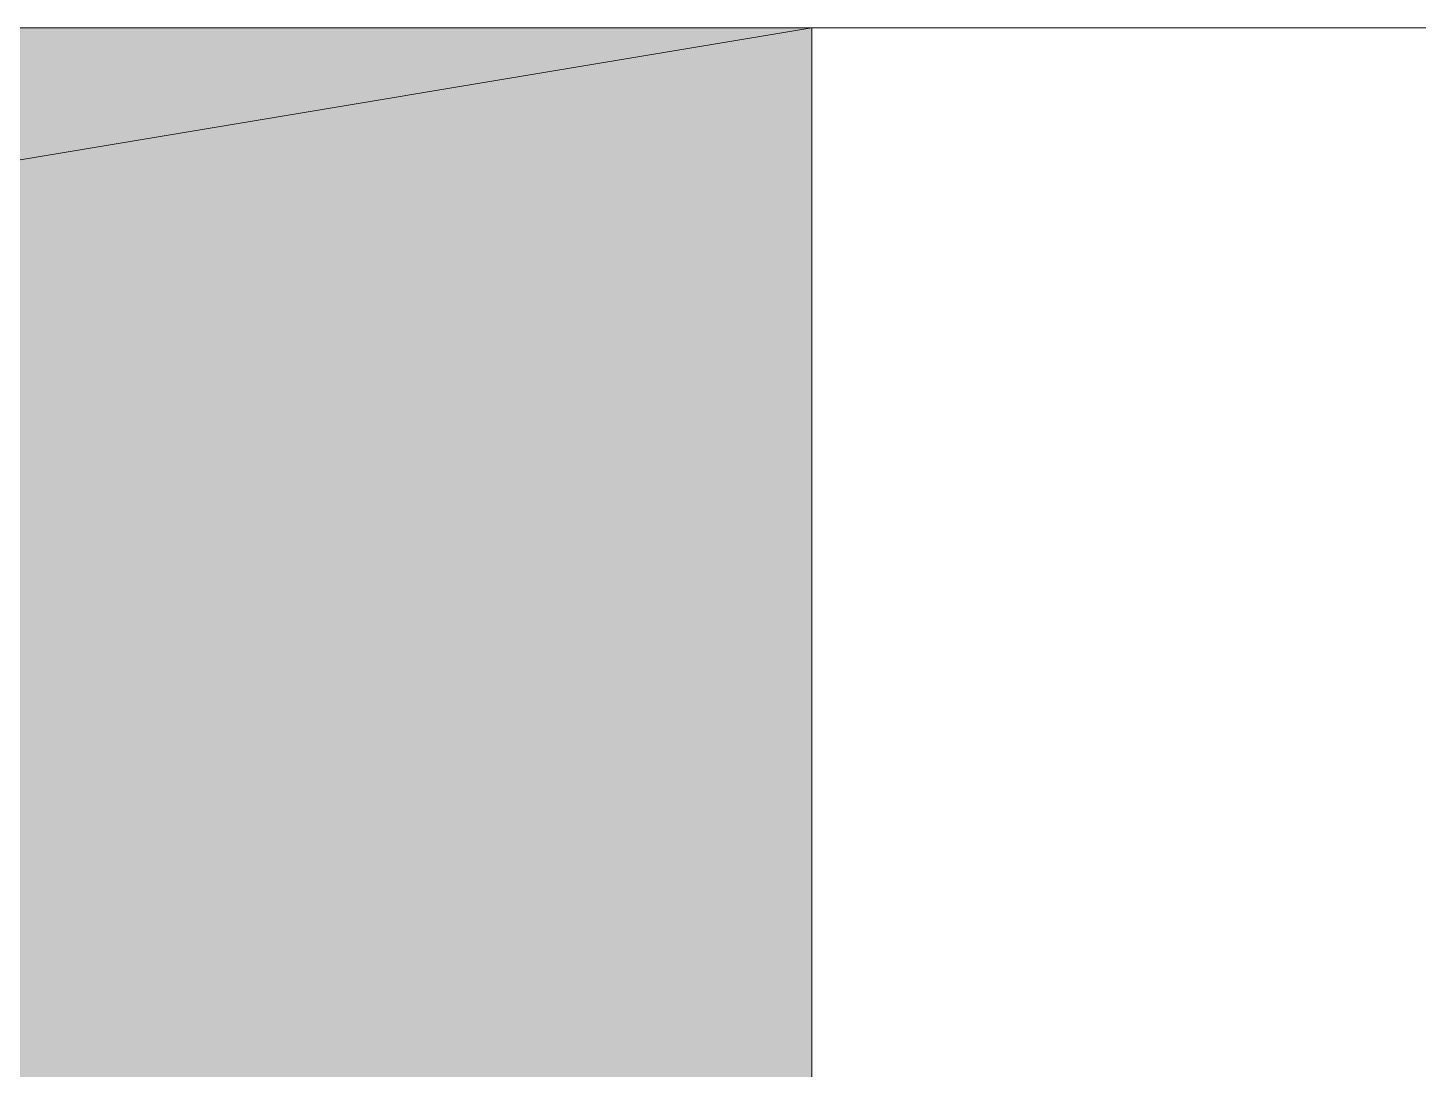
# Model space of a CAD drawing. Header units: millimetres. Extents: x -17017 to 628417, y -109036 to 199237.
# Drawn here: x 563719 to 563791.7, y -85139 to -85084.6 of the extents above; entities that cross this region are included whole.
import ezdxf

# ---------------------------------------------------------------- set-up
doc = ezdxf.new("R2010")
doc.units = ezdxf.units.MM
for name, color, linetype, lineweight in [('A-DETL-GENF-OTLN', 7, 'Continuous', 9), ('A-GLAZ-____-OTLN', 7, 'Continuous', 9), ('A-WALL-____-PATT-1', 7, 'Continuous', 9), ('A-WALL-FNSH-MCUT-1', 7, 'Continuous', 9)]:
    doc.layers.add(name, color=color, linetype=linetype, lineweight=lineweight)

# ---------------------------------------------------------------- blocks, each defined once
blk = doc.blocks.new('AR_Отверстие прямоугольное _в стене__БезПР - AR_Отверстие прямоугольное _в стене__БезПР-36788922-АР1_План отверстий 3 этажа в осях 1-64_А-ГГ')
at = {"layer": 'A-GLAZ-____-OTLN'}
blk.add_hatch(color=256, dxfattribs=at).paths.add_polyline_path([(300, -50), (300, 50), (-300, 50), (-300, -50)], flags=0)
at = {"layer": 'A-DETL-GENF-OTLN'}
for p, q in [((-300, 50), (300, 50)), ((300, 50), (-300, -50)), ((300, 50), (-300, 50)), ((300, 50), (300, -50)), ((300, -50), (300, 50))]:
    blk.add_line(p, q, dxfattribs=at)
at = {"layer": 'A-GLAZ-____-OTLN'}
blk.add_line((300, 50), (-300, 50), dxfattribs=at)

msp = doc.modelspace()

# ---------------------------------------------------------------- hatches: boundary and pattern name
at = {"layer": 'A-WALL-____-PATT-1'}
h = msp.add_hatch(dxfattribs=at)
h.set_pattern_fill('FP_4', color=256, style=0, pattern_type=2)
h.set_pattern_definition([(45, (523510.01, -90515.61), (-84.8528, 84.8528), [])])
h.paths.add_polyline_path([(565810.008, -85184.572), (565810.008, -85084.572), (564860.008, -85084.572), (564860.008, -85184.572)], flags=0)
h.paths.add_polyline_path([(564060.008, -85184.572), (564060.008, -85084.572), (563760.008, -85084.572), (563760.008, -85184.572)], flags=0)
h.paths.add_polyline_path([(563060.008, -85184.572), (563160.008, -85184.572), (563160.008, -85084.572), (563060.008, -85084.572)], flags=0)

# ---------------------------------------------------------------- linework, layer by layer
at = {"layer": 'A-WALL-FNSH-MCUT-1'}
msp.add_line((564060.008, -85084.572), (563760.008, -85084.572), dxfattribs=at)

# ---------------------------------------------------------------- block references
at = {"layer": 'A-GLAZ-____-OTLN'}
msp.add_blockref('AR_Отверстие прямоугольное _в стене__БезПР - AR_Отверстие прямоугольное _в стене__БезПР-36788922-АР1_План отверстий 3 этажа в осях 1-64_А-ГГ', (563460.008, -85134.572), dxfattribs=at)

doc.saveas('drawing.dxf')
